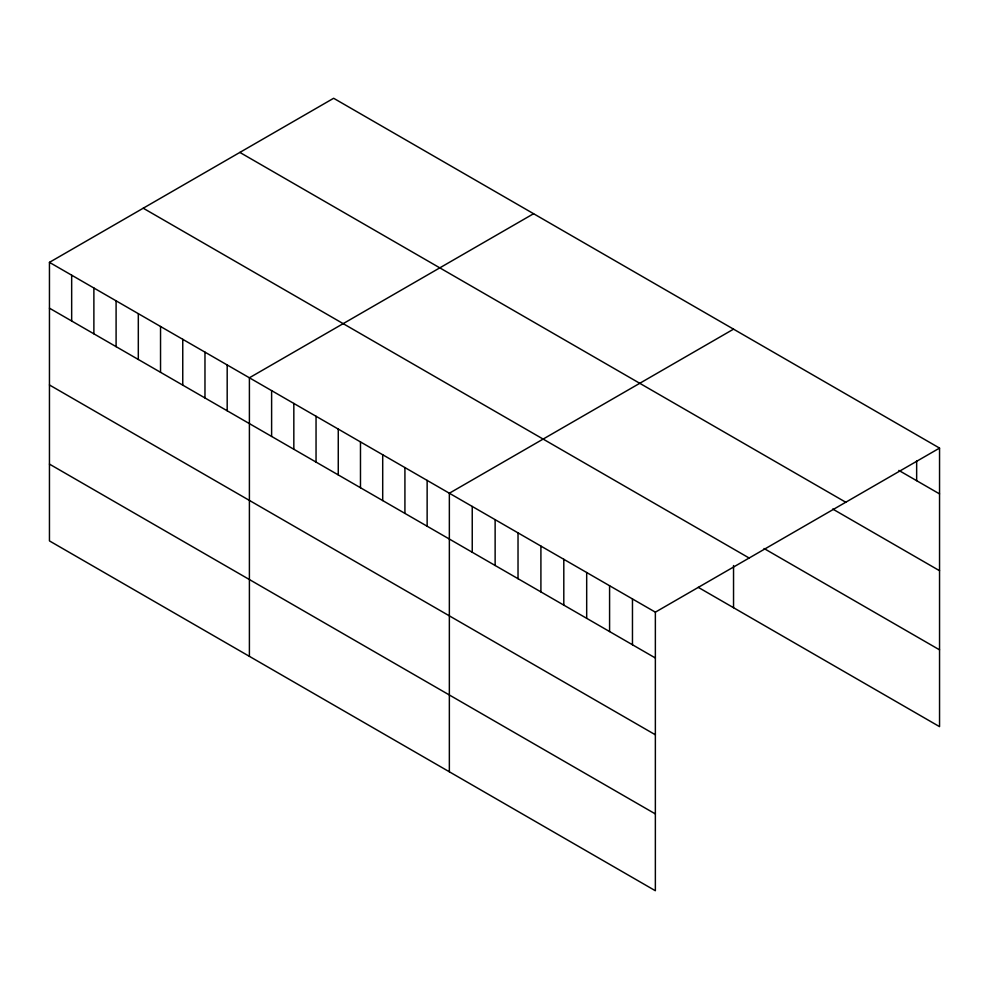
<?xml version="1.0" encoding="UTF-8"?>
<svg xmlns="http://www.w3.org/2000/svg" width="989" height="989" viewBox="0 0 989 989"><rect width="100%" height="100%" fill="white"/><g stroke="black" fill="none" stroke-linecap="round" stroke-linejoin="round"><path stroke-width="1.48" d="M49.45 262.357L655.361 612.166L655.361 890.73L49.45 540.909L49.45 262.357L333.639 98.27L939.55 448.091L939.55 726.643L698.259 587.342M533.59 213.711L249.401 377.786L249.401 656.35M733.541 329.152L449.352 493.227L449.352 771.791M655.361 612.166L939.55 448.091M898.853 470.418L939.55 493.907M239.857 152.417L845.768 502.239M832.726 509.038L939.55 570.715M764.064 548.524L939.55 649.847M143.232 208.209L749.143 558.019M49.45 308.172L655.361 657.982M49.45 384.968L655.361 734.79M49.45 464.101L655.361 813.922M916.655 460.837L916.655 480.691M733.541 565.547L733.541 607.716M632.466 598.951L632.466 644.779M609.583 585.735L609.583 631.563M586.687 572.52L586.687 618.348M563.804 559.304L563.804 605.132M540.909 546.089L540.909 591.917M518.026 532.873L518.026 578.701M495.13 519.658L495.13 565.485M472.235 506.442L472.235 552.27M427.137 480.407L427.137 526.222M404.921 467.574L404.921 513.39M382.706 454.755L382.706 500.57M360.478 441.922L360.478 487.738M338.263 429.102L338.263 474.918M316.047 416.27L316.047 462.086M293.832 403.45L293.832 449.266M271.616 390.618L271.616 436.433M227.186 364.966L227.186 410.781M204.97 352.133L204.97 397.961M182.755 339.314L182.755 385.129M160.539 326.481L160.539 372.297M138.312 313.661L138.312 359.477M116.096 300.829L116.096 346.644M93.881 288.009L93.881 333.825M71.665 275.177L71.665 320.992"/></g></svg>
